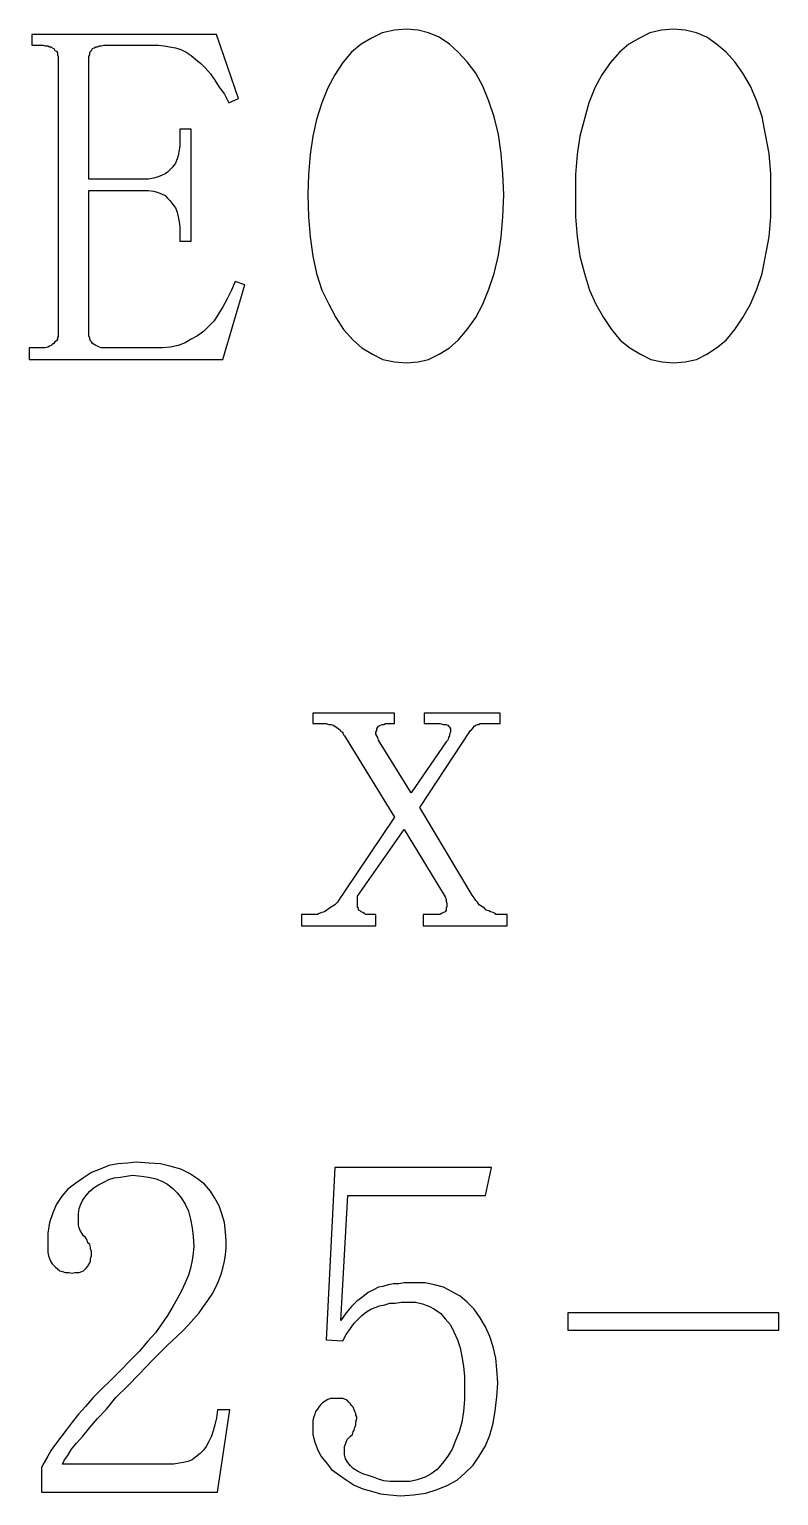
# Model space of a CAD drawing. Extents: x -275 to 275, y -225 to 225.
# Drawn here: x -241.06 to -232.5, y -192.97 to -176.22 of the extents above; entities that cross this region are included whole.
import ezdxf

# ---------------------------------------------------------------- set-up
doc = ezdxf.new("R2010")
doc.units = 0
doc.header["$MEASUREMENT"] = 0
doc.layers.get('0').update_dxf_attribs({"linetype": 'CONTINUOUS'})

msp = doc.modelspace()

# ---------------------------------------------------------------- linework, layer by layer
for points in [[(-241.03, -176.28), (-241.03, -176.4), (-241.03, -176.4), (-240.93, -176.4), (-240.93, -176.4), (-240.9, -176.4), (-240.9, -176.4), (-240.88, -176.41), (-240.88, -176.41), (-240.85, -176.41), (-240.85, -176.41), (-240.83, -176.42), (-240.83, -176.42), (-240.81, -176.42), (-240.81, -176.42), (-240.8, -176.43), (-240.8, -176.43), (-240.78, -176.44), (-240.78, -176.44), (-240.77, -176.46), (-240.77, -176.46), (-240.75, -176.47), (-240.75, -176.47), (-240.74, -176.49), (-240.74, -176.49), (-240.74, -176.51), (-240.74, -176.51), (-240.73, -176.53), (-240.73, -176.53), (-240.73, -176.55), (-240.73, -176.55), (-240.73, -176.57), (-240.73, -176.57), (-240.73, -179.68), (-240.73, -179.68), (-240.73, -179.7), (-240.73, -179.7), (-240.73, -179.73), (-240.73, -179.73), (-240.74, -179.74), (-240.74, -179.74), (-240.74, -179.76), (-240.74, -179.76), (-240.75, -179.78), (-240.75, -179.78), (-240.77, -179.79), (-240.77, -179.79), (-240.78, -179.81), (-240.78, -179.81), (-240.8, -179.82), (-240.8, -179.82), (-240.81, -179.83), (-240.81, -179.83), (-240.83, -179.84), (-240.83, -179.84), (-240.85, -179.85), (-240.85, -179.85), (-240.88, -179.86), (-240.88, -179.86), (-240.9, -179.86), (-240.9, -179.86), (-240.93, -179.86), (-240.93, -179.86), (-241.06, -179.86), (-241.06, -179.86), (-241.06, -179.99), (-241.06, -179.99), (-238.85, -179.99), (-238.85, -179.99), (-238.6, -179.14), (-238.6, -179.14), (-238.71, -179.1), (-238.71, -179.1), (-238.75, -179.2), (-238.75, -179.2), (-238.8, -179.3), (-238.8, -179.3), (-238.85, -179.39), (-238.85, -179.39), (-238.9, -179.47), (-238.9, -179.47), (-238.95, -179.55), (-238.95, -179.55), (-239.01, -179.61), (-239.01, -179.61), (-239.07, -179.67), (-239.07, -179.67), (-239.14, -179.72), (-239.14, -179.72), (-239.21, -179.76), (-239.21, -179.76), (-239.28, -179.8), (-239.28, -179.8), (-239.36, -179.83), (-239.36, -179.83), (-239.45, -179.85), (-239.45, -179.85), (-239.54, -179.86), (-239.54, -179.86), (-239.63, -179.86), (-239.63, -179.86), (-240.18, -179.86), (-240.18, -179.86), (-240.21, -179.86), (-240.21, -179.86), (-240.24, -179.86), (-240.24, -179.86), (-240.26, -179.85), (-240.26, -179.85), (-240.28, -179.84), (-240.28, -179.84), (-240.3, -179.83), (-240.3, -179.83), (-240.32, -179.82), (-240.32, -179.82), (-240.34, -179.81), (-240.34, -179.81), (-240.35, -179.79), (-240.35, -179.79), (-240.36, -179.78), (-240.36, -179.78), (-240.37, -179.76), (-240.37, -179.76), (-240.37, -179.74), (-240.37, -179.74), (-240.38, -179.73), (-240.38, -179.73), (-240.38, -179.7), (-240.38, -179.7), (-240.38, -179.68), (-240.38, -179.68), (-240.38, -178.06), (-240.38, -178.06), (-239.75, -178.06), (-239.75, -178.06), (-239.7, -178.06), (-239.7, -178.06), (-239.64, -178.07), (-239.64, -178.07), (-239.6, -178.08), (-239.6, -178.08), (-239.55, -178.1), (-239.55, -178.1), (-239.51, -178.12), (-239.51, -178.12), (-239.48, -178.15), (-239.48, -178.15), (-239.45, -178.18), (-239.45, -178.18), (-239.42, -178.22), (-239.42, -178.22), (-239.39, -178.26), (-239.39, -178.26), (-239.37, -178.31), (-239.37, -178.31), (-239.36, -178.36), (-239.36, -178.36), (-239.35, -178.42), (-239.35, -178.42), (-239.34, -178.48), (-239.34, -178.48), (-239.34, -178.54), (-239.34, -178.54), (-239.34, -178.64), (-239.34, -178.64), (-239.21, -178.64), (-239.21, -178.64), (-239.21, -177.36), (-239.21, -177.36), (-239.34, -177.36), (-239.34, -177.36), (-239.34, -177.49), (-239.34, -177.49), (-239.34, -177.55), (-239.34, -177.55), (-239.35, -177.6), (-239.35, -177.6), (-239.36, -177.66), (-239.36, -177.66), (-239.37, -177.7), (-239.37, -177.7), (-239.39, -177.75), (-239.39, -177.75), (-239.42, -177.79), (-239.42, -177.79), (-239.45, -177.82), (-239.45, -177.82), (-239.48, -177.85), (-239.48, -177.85), (-239.51, -177.87), (-239.51, -177.87), (-239.55, -177.89), (-239.55, -177.89), (-239.6, -177.91), (-239.6, -177.91), (-239.64, -177.92), (-239.64, -177.92), (-239.7, -177.93), (-239.7, -177.93), (-239.75, -177.93), (-239.75, -177.93), (-240.38, -177.93), (-240.38, -177.93), (-240.38, -176.57), (-240.38, -176.57), (-240.38, -176.55), (-240.38, -176.55), (-240.38, -176.53), (-240.38, -176.53), (-240.37, -176.51), (-240.37, -176.51), (-240.37, -176.49), (-240.37, -176.49), (-240.36, -176.47), (-240.36, -176.47), (-240.35, -176.46), (-240.35, -176.46), (-240.34, -176.44), (-240.34, -176.44), (-240.32, -176.43), (-240.32, -176.43), (-240.3, -176.42), (-240.3, -176.42), (-240.28, -176.42), (-240.28, -176.42), (-240.26, -176.41), (-240.26, -176.41), (-240.24, -176.41), (-240.24, -176.41), (-240.21, -176.4), (-240.21, -176.4), (-240.18, -176.4), (-240.18, -176.4), (-239.59, -176.4), (-239.59, -176.4), (-239.52, -176.41), (-239.52, -176.41), (-239.46, -176.42), (-239.46, -176.42), (-239.39, -176.43), (-239.39, -176.43), (-239.33, -176.45), (-239.33, -176.45), (-239.27, -176.48), (-239.27, -176.48), (-239.21, -176.52), (-239.21, -176.52), (-239.16, -176.56), (-239.16, -176.56), (-239.1, -176.61), (-239.1, -176.61), (-239.05, -176.66), (-239.05, -176.66), (-238.99, -176.73), (-238.99, -176.73), (-238.94, -176.8), (-238.94, -176.8), (-238.89, -176.88), (-238.89, -176.88), (-238.83, -176.96), (-238.83, -176.96), (-238.78, -177.06), (-238.78, -177.06), (-238.67, -177.01), (-238.67, -177.01), (-238.92, -176.28), (-238.92, -176.28), (-241.03, -176.28)], [(-236.75, -176.22), (-236.89, -176.23), (-236.89, -176.23), (-237.03, -176.26), (-237.03, -176.26), (-237.15, -176.32), (-237.15, -176.32), (-237.27, -176.39), (-237.27, -176.39), (-237.38, -176.48), (-237.38, -176.48), (-237.48, -176.6), (-237.48, -176.6), (-237.57, -176.74), (-237.57, -176.74), (-237.65, -176.89), (-237.65, -176.89), (-237.72, -177.06), (-237.72, -177.06), (-237.78, -177.25), (-237.78, -177.25), (-237.82, -177.44), (-237.82, -177.44), (-237.85, -177.65), (-237.85, -177.65), (-237.87, -177.88), (-237.87, -177.88), (-237.88, -178.11), (-237.88, -178.11), (-237.87, -178.36), (-237.87, -178.36), (-237.85, -178.59), (-237.85, -178.59), (-237.82, -178.81), (-237.82, -178.81), (-237.78, -179.01), (-237.78, -179.01), (-237.72, -179.2), (-237.72, -179.2), (-237.64, -179.36), (-237.64, -179.36), (-237.56, -179.51), (-237.56, -179.51), (-237.47, -179.65), (-237.47, -179.65), (-237.36, -179.77), (-237.36, -179.77), (-237.26, -179.86), (-237.26, -179.86), (-237.14, -179.93), (-237.14, -179.93), (-237.02, -179.99), (-237.02, -179.99), (-236.89, -180.02), (-236.89, -180.02), (-236.75, -180.03), (-236.75, -180.03), (-236.62, -180.02), (-236.62, -180.02), (-236.5, -179.99), (-236.5, -179.99), (-236.38, -179.93), (-236.38, -179.93), (-236.26, -179.86), (-236.26, -179.86), (-236.16, -179.77), (-236.16, -179.77), (-236.06, -179.65), (-236.06, -179.65), (-235.96, -179.51), (-235.96, -179.51), (-235.88, -179.36), (-235.88, -179.36), (-235.81, -179.19), (-235.81, -179.19), (-235.75, -179.01), (-235.75, -179.01), (-235.7, -178.8), (-235.7, -178.8), (-235.67, -178.59), (-235.67, -178.59), (-235.65, -178.36), (-235.65, -178.36), (-235.64, -178.11), (-235.64, -178.11), (-235.65, -177.87), (-235.65, -177.87), (-235.67, -177.64), (-235.67, -177.64), (-235.7, -177.42), (-235.7, -177.42), (-235.75, -177.22), (-235.75, -177.22), (-235.81, -177.04), (-235.81, -177.04), (-235.88, -176.87), (-235.88, -176.87), (-235.96, -176.72), (-235.96, -176.72), (-236.06, -176.59), (-236.06, -176.59), (-236.16, -176.48), (-236.16, -176.48), (-236.26, -176.39), (-236.26, -176.39), (-236.38, -176.31), (-236.38, -176.31), (-236.5, -176.26), (-236.5, -176.26), (-236.62, -176.23), (-236.62, -176.23), (-236.75, -176.22)], [(-233.7, -176.22), (-233.84, -176.23), (-233.84, -176.23), (-233.97, -176.26), (-233.97, -176.26), (-234.09, -176.32), (-234.09, -176.32), (-234.21, -176.39), (-234.21, -176.39), (-234.32, -176.48), (-234.32, -176.48), (-234.42, -176.6), (-234.42, -176.6), (-234.52, -176.74), (-234.52, -176.74), (-234.6, -176.89), (-234.6, -176.89), (-234.67, -177.06), (-234.67, -177.06), (-234.77, -177.44), (-234.77, -177.44), (-234.8, -177.65), (-234.8, -177.65), (-234.82, -177.88), (-234.82, -177.88), (-234.82, -178.36), (-234.82, -178.36), (-234.8, -178.59), (-234.8, -178.59), (-234.77, -178.81), (-234.77, -178.81), (-234.72, -179.01), (-234.72, -179.01), (-234.66, -179.2), (-234.66, -179.2), (-234.59, -179.36), (-234.59, -179.36), (-234.5, -179.51), (-234.5, -179.51), (-234.41, -179.65), (-234.41, -179.65), (-234.31, -179.77), (-234.31, -179.77), (-234.2, -179.86), (-234.2, -179.86), (-234.08, -179.93), (-234.08, -179.93), (-233.96, -179.99), (-233.96, -179.99), (-233.83, -180.02), (-233.83, -180.02), (-233.7, -180.03), (-233.7, -180.03), (-233.57, -180.02), (-233.57, -180.02), (-233.44, -179.99), (-233.44, -179.99), (-233.32, -179.93), (-233.32, -179.93), (-233.21, -179.86), (-233.21, -179.86), (-233.1, -179.77), (-233.1, -179.77), (-233, -179.65), (-233, -179.65), (-232.91, -179.51), (-232.91, -179.51), (-232.82, -179.36), (-232.82, -179.36), (-232.75, -179.19), (-232.75, -179.19), (-232.69, -179.01), (-232.69, -179.01), (-232.61, -178.59), (-232.61, -178.59), (-232.59, -178.36), (-232.59, -178.36), (-232.59, -177.87), (-232.59, -177.87), (-232.61, -177.64), (-232.61, -177.64), (-232.65, -177.42), (-232.65, -177.42), (-232.69, -177.22), (-232.69, -177.22), (-232.75, -177.04), (-232.75, -177.04), (-232.82, -176.87), (-232.82, -176.87), (-232.91, -176.72), (-232.91, -176.72), (-233, -176.59), (-233, -176.59), (-233.1, -176.48), (-233.1, -176.48), (-233.21, -176.39), (-233.21, -176.39), (-233.32, -176.31), (-233.32, -176.31), (-233.44, -176.26), (-233.44, -176.26), (-233.57, -176.23), (-233.57, -176.23), (-233.7, -176.22)], [(-236.3, -184.36), (-236.7, -184.94), (-236.7, -184.94), (-237.06, -184.36), (-237.06, -184.36), (-237.07, -184.34), (-237.07, -184.34), (-237.08, -184.31), (-237.08, -184.31), (-237.09, -184.29), (-237.09, -184.29), (-237.1, -184.27), (-237.1, -184.27), (-237.1, -184.25), (-237.1, -184.25), (-237.09, -184.23), (-237.09, -184.23), (-237.09, -184.21), (-237.09, -184.21), (-237.08, -184.19), (-237.08, -184.19), (-237.07, -184.18), (-237.07, -184.18), (-237.05, -184.17), (-237.05, -184.17), (-237.03, -184.16), (-237.03, -184.16), (-237.01, -184.16), (-237.01, -184.16), (-236.99, -184.15), (-236.99, -184.15), (-236.96, -184.15), (-236.96, -184.15), (-236.89, -184.15), (-236.89, -184.15), (-236.89, -184.03), (-236.89, -184.03), (-237.82, -184.03), (-237.82, -184.03), (-237.82, -184.15), (-237.82, -184.15), (-237.73, -184.15), (-237.73, -184.15), (-237.7, -184.15), (-237.7, -184.15), (-237.67, -184.15), (-237.67, -184.15), (-237.64, -184.16), (-237.64, -184.16), (-237.61, -184.16), (-237.61, -184.16), (-237.59, -184.17), (-237.59, -184.17), (-237.57, -184.18), (-237.57, -184.18), (-237.55, -184.19), (-237.55, -184.19), (-237.53, -184.21), (-237.53, -184.21), (-237.51, -184.22), (-237.51, -184.22), (-237.5, -184.24), (-237.5, -184.24), (-237.48, -184.25), (-237.48, -184.25), (-237.48, -184.26), (-237.48, -184.26), (-237.47, -184.28), (-237.47, -184.28), (-237.46, -184.29), (-237.46, -184.29), (-236.89, -185.22), (-236.89, -185.22), (-237.46, -186.07), (-237.46, -186.07), (-237.48, -186.1), (-237.48, -186.1), (-237.5, -186.13), (-237.5, -186.13), (-237.52, -186.16), (-237.52, -186.16), (-237.54, -186.19), (-237.54, -186.19), (-237.57, -186.22), (-237.57, -186.22), (-237.6, -186.24), (-237.6, -186.24), (-237.63, -186.26), (-237.63, -186.26), (-237.66, -186.28), (-237.66, -186.28), (-237.69, -186.3), (-237.69, -186.3), (-237.72, -186.31), (-237.72, -186.31), (-237.75, -186.32), (-237.75, -186.32), (-237.77, -186.33), (-237.77, -186.33), (-237.8, -186.33), (-237.8, -186.33), (-237.82, -186.33), (-237.82, -186.33), (-237.95, -186.33), (-237.95, -186.33), (-237.95, -186.46), (-237.95, -186.46), (-237.1, -186.46), (-237.1, -186.46), (-237.1, -186.33), (-237.1, -186.33), (-237.17, -186.33), (-237.17, -186.33), (-237.19, -186.33), (-237.19, -186.33), (-237.22, -186.33), (-237.22, -186.33), (-237.23, -186.32), (-237.23, -186.32), (-237.25, -186.31), (-237.25, -186.31), (-237.27, -186.3), (-237.27, -186.3), (-237.28, -186.29), (-237.28, -186.29), (-237.3, -186.28), (-237.3, -186.28), (-237.3, -186.26), (-237.3, -186.26), (-237.31, -186.25), (-237.31, -186.25), (-237.31, -186.23), (-237.31, -186.23), (-237.31, -186.21), (-237.31, -186.21), (-237.31, -186.18), (-237.31, -186.18), (-237.31, -186.15), (-237.31, -186.15), (-237.31, -186.12), (-237.31, -186.12), (-236.78, -185.36), (-236.78, -185.36), (-236.32, -186.11), (-236.32, -186.11), (-236.31, -186.13), (-236.31, -186.13), (-236.3, -186.16), (-236.3, -186.16), (-236.3, -186.18), (-236.3, -186.18), (-236.29, -186.2), (-236.29, -186.2), (-236.29, -186.22), (-236.29, -186.22), (-236.29, -186.24), (-236.29, -186.24), (-236.3, -186.26), (-236.3, -186.26), (-236.3, -186.28), (-236.3, -186.28), (-236.31, -186.3), (-236.31, -186.3), (-236.33, -186.31), (-236.33, -186.31), (-236.35, -186.32), (-236.35, -186.32), (-236.37, -186.33), (-236.37, -186.33), (-236.4, -186.33), (-236.4, -186.33), (-236.43, -186.33), (-236.43, -186.33), (-236.56, -186.33), (-236.56, -186.33), (-236.56, -186.46), (-236.56, -186.46), (-235.6, -186.46), (-235.6, -186.46), (-235.6, -186.33), (-235.6, -186.33), (-235.7, -186.33), (-235.7, -186.33), (-235.71, -186.33), (-235.71, -186.33), (-235.73, -186.33), (-235.73, -186.33), (-235.74, -186.32), (-235.74, -186.32), (-235.76, -186.31), (-235.76, -186.31), (-235.79, -186.3), (-235.79, -186.3), (-235.81, -186.29), (-235.81, -186.29), (-235.84, -186.28), (-235.84, -186.28), (-235.86, -186.26), (-235.86, -186.26), (-235.89, -186.24), (-235.89, -186.24), (-235.92, -186.22), (-235.92, -186.22), (-235.94, -186.19), (-235.94, -186.19), (-235.96, -186.17), (-235.96, -186.17), (-235.98, -186.14), (-235.98, -186.14), (-236, -186.11), (-236, -186.11), (-236.6, -185.11), (-236.6, -185.11), (-236.02, -184.23), (-236.02, -184.23), (-236.01, -184.22), (-236.01, -184.22), (-235.99, -184.2), (-235.99, -184.2), (-235.98, -184.18), (-235.98, -184.18), (-235.96, -184.17), (-235.96, -184.17), (-235.94, -184.16), (-235.94, -184.16), (-235.93, -184.16), (-235.93, -184.16), (-235.91, -184.15), (-235.91, -184.15), (-235.89, -184.15), (-235.89, -184.15), (-235.87, -184.15), (-235.87, -184.15), (-235.85, -184.15), (-235.85, -184.15), (-235.84, -184.15), (-235.84, -184.15), (-235.82, -184.15), (-235.82, -184.15), (-235.81, -184.15), (-235.81, -184.15), (-235.8, -184.15), (-235.8, -184.15), (-235.68, -184.15), (-235.68, -184.15), (-235.68, -184.03), (-235.68, -184.03), (-236.55, -184.03), (-236.55, -184.03), (-236.55, -184.15), (-236.55, -184.15), (-236.41, -184.15), (-236.41, -184.15), (-236.37, -184.15), (-236.37, -184.15), (-236.33, -184.16), (-236.33, -184.16), (-236.3, -184.16), (-236.3, -184.16), (-236.28, -184.17), (-236.28, -184.17), (-236.27, -184.18), (-236.27, -184.18), (-236.26, -184.19), (-236.26, -184.19), (-236.25, -184.21), (-236.25, -184.21), (-236.25, -184.23), (-236.25, -184.23), (-236.25, -184.25), (-236.25, -184.25), (-236.26, -184.27), (-236.26, -184.27), (-236.26, -184.29), (-236.26, -184.29), (-236.27, -184.31), (-236.27, -184.31), (-236.28, -184.34), (-236.28, -184.34), (-236.3, -184.36)], [(-239.19, -190.01), (-239.18, -190.12), (-239.18, -190.12), (-239.19, -190.2), (-239.19, -190.2), (-239.2, -190.28), (-239.2, -190.28), (-239.22, -190.37), (-239.22, -190.37), (-239.24, -190.45), (-239.24, -190.45), (-239.28, -190.54), (-239.28, -190.54), (-239.32, -190.63), (-239.32, -190.63), (-239.37, -190.72), (-239.37, -190.72), (-239.42, -190.81), (-239.42, -190.81), (-239.48, -190.91), (-239.48, -190.91), (-239.55, -191.01), (-239.55, -191.01), (-239.62, -191.11), (-239.62, -191.11), (-239.71, -191.21), (-239.71, -191.21), (-239.8, -191.32), (-239.8, -191.32), (-239.91, -191.43), (-239.91, -191.43), (-240.02, -191.54), (-240.02, -191.54), (-240.13, -191.65), (-240.13, -191.65), (-240.23, -191.75), (-240.23, -191.75), (-240.33, -191.85), (-240.33, -191.85), (-240.42, -191.95), (-240.42, -191.95), (-240.5, -192.04), (-240.5, -192.04), (-240.57, -192.13), (-240.57, -192.13), (-240.64, -192.22), (-240.64, -192.22), (-240.7, -192.3), (-240.7, -192.3), (-240.76, -192.38), (-240.76, -192.38), (-240.81, -192.45), (-240.81, -192.45), (-240.85, -192.52), (-240.85, -192.52), (-240.89, -192.59), (-240.89, -192.59), (-240.92, -192.65), (-240.92, -192.65), (-240.92, -192.93), (-240.92, -192.93), (-238.91, -192.93), (-238.91, -192.93), (-238.77, -191.99), (-238.77, -191.99), (-238.91, -191.99), (-238.91, -191.99), (-238.92, -192.08), (-238.92, -192.08), (-238.94, -192.16), (-238.94, -192.16), (-238.96, -192.23), (-238.96, -192.23), (-238.98, -192.29), (-238.98, -192.29), (-239.01, -192.35), (-239.01, -192.35), (-239.04, -192.41), (-239.04, -192.41), (-239.07, -192.45), (-239.07, -192.45), (-239.11, -192.49), (-239.11, -192.49), (-239.16, -192.53), (-239.16, -192.53), (-239.2, -192.56), (-239.2, -192.56), (-239.25, -192.58), (-239.25, -192.58), (-239.3, -192.59), (-239.3, -192.59), (-239.35, -192.6), (-239.35, -192.6), (-239.41, -192.61), (-239.41, -192.61), (-240.68, -192.61), (-240.68, -192.61), (-240.66, -192.56), (-240.66, -192.56), (-240.62, -192.51), (-240.62, -192.51), (-240.58, -192.44), (-240.58, -192.44), (-240.52, -192.37), (-240.52, -192.37), (-240.45, -192.29), (-240.45, -192.29), (-240.37, -192.19), (-240.37, -192.19), (-240.28, -192.09), (-240.28, -192.09), (-240.18, -191.98), (-240.18, -191.98), (-240.07, -191.85), (-240.07, -191.85), (-239.94, -191.72), (-239.94, -191.72), (-239.8, -191.58), (-239.8, -191.58), (-239.65, -191.42), (-239.65, -191.42), (-239.49, -191.26), (-239.49, -191.26), (-239.31, -191.09), (-239.31, -191.09), (-239.24, -191.02), (-239.24, -191.02), (-239.18, -190.95), (-239.18, -190.95), (-239.12, -190.88), (-239.12, -190.88), (-239.07, -190.81), (-239.07, -190.81), (-239.02, -190.74), (-239.02, -190.74), (-238.97, -190.67), (-238.97, -190.67), (-238.93, -190.59), (-238.93, -190.59), (-238.9, -190.52), (-238.9, -190.52), (-238.87, -190.44), (-238.87, -190.44), (-238.85, -190.37), (-238.85, -190.37), (-238.83, -190.29), (-238.83, -190.29), (-238.82, -190.22), (-238.82, -190.22), (-238.81, -190.14), (-238.81, -190.14), (-238.81, -190.06), (-238.81, -190.06), (-238.82, -189.96), (-238.82, -189.96), (-238.83, -189.85), (-238.83, -189.85), (-238.86, -189.75), (-238.86, -189.75), (-238.89, -189.66), (-238.89, -189.66), (-238.94, -189.57), (-238.94, -189.57), (-238.99, -189.49), (-238.99, -189.49), (-239.06, -189.41), (-239.06, -189.41), (-239.14, -189.35), (-239.14, -189.35), (-239.23, -189.29), (-239.23, -189.29), (-239.33, -189.24), (-239.33, -189.24), (-239.44, -189.21), (-239.44, -189.21), (-239.56, -189.18), (-239.56, -189.18), (-239.69, -189.17), (-239.69, -189.17), (-239.84, -189.16), (-239.84, -189.16), (-239.94, -189.17), (-239.94, -189.17), (-240.05, -189.18), (-240.05, -189.18), (-240.15, -189.2), (-240.15, -189.2), (-240.25, -189.24), (-240.25, -189.24), (-240.35, -189.28), (-240.35, -189.28), (-240.44, -189.34), (-240.44, -189.34), (-240.53, -189.4), (-240.53, -189.4), (-240.62, -189.47), (-240.62, -189.47), (-240.69, -189.55), (-240.69, -189.55), (-240.75, -189.64), (-240.75, -189.64), (-240.79, -189.74), (-240.79, -189.74), (-240.83, -189.85), (-240.83, -189.85), (-240.85, -189.97), (-240.85, -189.97), (-240.85, -190.09), (-240.85, -190.09), (-240.85, -190.14), (-240.85, -190.14), (-240.85, -190.19), (-240.85, -190.19), (-240.84, -190.23), (-240.84, -190.23), (-240.83, -190.26), (-240.83, -190.26), (-240.82, -190.29), (-240.82, -190.29), (-240.8, -190.32), (-240.8, -190.32), (-240.78, -190.34), (-240.78, -190.34), (-240.76, -190.36), (-240.76, -190.36), (-240.74, -190.38), (-240.74, -190.38), (-240.71, -190.4), (-240.71, -190.4), (-240.68, -190.41), (-240.68, -190.41), (-240.65, -190.42), (-240.65, -190.42), (-240.61, -190.42), (-240.61, -190.42), (-240.57, -190.43), (-240.57, -190.43), (-240.54, -190.42), (-240.54, -190.42), (-240.51, -190.42), (-240.51, -190.42), (-240.49, -190.42), (-240.49, -190.42), (-240.46, -190.41), (-240.46, -190.41), (-240.44, -190.4), (-240.44, -190.4), (-240.42, -190.38), (-240.42, -190.38), (-240.41, -190.37), (-240.41, -190.37), (-240.39, -190.35), (-240.39, -190.35), (-240.38, -190.33), (-240.38, -190.33), (-240.37, -190.31), (-240.37, -190.31), (-240.36, -190.29), (-240.36, -190.29), (-240.36, -190.26), (-240.36, -190.26), (-240.35, -190.23), (-240.35, -190.23), (-240.35, -190.2), (-240.35, -190.2), (-240.35, -190.18), (-240.35, -190.18), (-240.36, -190.15), (-240.36, -190.15), (-240.36, -190.13), (-240.36, -190.13), (-240.37, -190.1), (-240.37, -190.1), (-240.39, -190.08), (-240.39, -190.08), (-240.4, -190.05), (-240.4, -190.05), (-240.42, -190.02), (-240.42, -190.02), (-240.44, -190), (-240.44, -190), (-240.46, -189.97), (-240.46, -189.97), (-240.48, -189.94), (-240.48, -189.94), (-240.49, -189.91), (-240.49, -189.91), (-240.5, -189.88), (-240.5, -189.88), (-240.5, -189.85), (-240.5, -189.85), (-240.5, -189.81), (-240.5, -189.81), (-240.5, -189.75), (-240.5, -189.75), (-240.49, -189.69), (-240.49, -189.69), (-240.47, -189.64), (-240.47, -189.64), (-240.45, -189.59), (-240.45, -189.59), (-240.41, -189.54), (-240.41, -189.54), (-240.37, -189.49), (-240.37, -189.49), (-240.32, -189.45), (-240.32, -189.45), (-240.27, -189.42), (-240.27, -189.42), (-240.21, -189.39), (-240.21, -189.39), (-240.15, -189.36), (-240.15, -189.36), (-240.09, -189.34), (-240.09, -189.34), (-240.02, -189.33), (-240.02, -189.33), (-239.95, -189.32), (-239.95, -189.32), (-239.88, -189.31), (-239.88, -189.31), (-239.78, -189.32), (-239.78, -189.32), (-239.7, -189.33), (-239.7, -189.33), (-239.61, -189.35), (-239.61, -189.35), (-239.54, -189.38), (-239.54, -189.38), (-239.48, -189.41), (-239.48, -189.41), (-239.42, -189.46), (-239.42, -189.46), (-239.37, -189.51), (-239.37, -189.51), (-239.32, -189.57), (-239.32, -189.57), (-239.28, -189.64), (-239.28, -189.64), (-239.24, -189.72), (-239.24, -189.72), (-239.22, -189.81), (-239.22, -189.81), (-239.2, -189.91), (-239.2, -189.91), (-239.19, -190.01)], [(-236.54, -190.54), (-236.66, -190.54), (-236.66, -190.54), (-236.72, -190.54), (-236.72, -190.54), (-236.78, -190.54), (-236.78, -190.54), (-236.84, -190.55), (-236.84, -190.55), (-236.9, -190.55), (-236.9, -190.55), (-236.96, -190.56), (-236.96, -190.56), (-237.02, -190.58), (-237.02, -190.58), (-237.07, -190.59), (-237.07, -190.59), (-237.13, -190.62), (-237.13, -190.62), (-237.19, -190.65), (-237.19, -190.65), (-237.25, -190.7), (-237.25, -190.7), (-237.32, -190.75), (-237.32, -190.75), (-237.38, -190.81), (-237.38, -190.81), (-237.44, -190.88), (-237.44, -190.88), (-237.5, -190.97), (-237.5, -190.97), (-237.42, -189.54), (-237.42, -189.54), (-235.85, -189.54), (-235.85, -189.54), (-235.78, -189.22), (-235.78, -189.22), (-237.57, -189.22), (-237.57, -189.22), (-237.67, -191.19), (-237.67, -191.19), (-237.48, -191.2), (-237.48, -191.2), (-237.44, -191.13), (-237.44, -191.13), (-237.39, -191.06), (-237.39, -191.06), (-237.35, -191), (-237.35, -191), (-237.3, -190.95), (-237.3, -190.95), (-237.26, -190.91), (-237.26, -190.91), (-237.21, -190.87), (-237.21, -190.87), (-237.16, -190.84), (-237.16, -190.84), (-237.11, -190.82), (-237.11, -190.82), (-237.06, -190.8), (-237.06, -190.8), (-237, -190.79), (-237, -190.79), (-236.94, -190.77), (-236.94, -190.77), (-236.88, -190.77), (-236.88, -190.77), (-236.81, -190.76), (-236.81, -190.76), (-236.74, -190.76), (-236.74, -190.76), (-236.65, -190.76), (-236.65, -190.76), (-236.57, -190.78), (-236.57, -190.78), (-236.49, -190.81), (-236.49, -190.81), (-236.43, -190.84), (-236.43, -190.84), (-236.36, -190.89), (-236.36, -190.89), (-236.31, -190.95), (-236.31, -190.95), (-236.25, -191.02), (-236.25, -191.02), (-236.21, -191.1), (-236.21, -191.1), (-236.17, -191.19), (-236.17, -191.19), (-236.14, -191.28), (-236.14, -191.28), (-236.12, -191.38), (-236.12, -191.38), (-236.1, -191.49), (-236.1, -191.49), (-236.09, -191.61), (-236.09, -191.61), (-236.09, -191.73), (-236.09, -191.73), (-236.09, -191.87), (-236.09, -191.87), (-236.1, -192.01), (-236.1, -192.01), (-236.12, -192.13), (-236.12, -192.13), (-236.15, -192.24), (-236.15, -192.24), (-236.19, -192.34), (-236.19, -192.34), (-236.23, -192.44), (-236.23, -192.44), (-236.28, -192.52), (-236.28, -192.52), (-236.34, -192.6), (-236.34, -192.6), (-236.4, -192.67), (-236.4, -192.67), (-236.47, -192.72), (-236.47, -192.72), (-236.54, -192.76), (-236.54, -192.76), (-236.63, -192.79), (-236.63, -192.79), (-236.71, -192.81), (-236.71, -192.81), (-236.81, -192.81), (-236.81, -192.81), (-236.88, -192.81), (-236.88, -192.81), (-236.94, -192.81), (-236.94, -192.81), (-237.01, -192.8), (-237.01, -192.8), (-237.07, -192.78), (-237.07, -192.78), (-237.13, -192.76), (-237.13, -192.76), (-237.19, -192.74), (-237.19, -192.74), (-237.25, -192.72), (-237.25, -192.72), (-237.31, -192.69), (-237.31, -192.69), (-237.36, -192.66), (-237.36, -192.66), (-237.39, -192.63), (-237.39, -192.63), (-237.42, -192.59), (-237.42, -192.59), (-237.45, -192.55), (-237.45, -192.55), (-237.46, -192.5), (-237.46, -192.5), (-237.46, -192.45), (-237.46, -192.45), (-237.46, -192.43), (-237.46, -192.43), (-237.46, -192.41), (-237.46, -192.41), (-237.45, -192.38), (-237.45, -192.38), (-237.44, -192.36), (-237.44, -192.36), (-237.43, -192.33), (-237.43, -192.33), (-237.41, -192.31), (-237.41, -192.31), (-237.39, -192.29), (-237.39, -192.29), (-237.37, -192.27), (-237.37, -192.27), (-237.36, -192.24), (-237.36, -192.24), (-237.35, -192.22), (-237.35, -192.22), (-237.34, -192.19), (-237.34, -192.19), (-237.33, -192.16), (-237.33, -192.16), (-237.33, -192.13), (-237.33, -192.13), (-237.32, -192.09), (-237.32, -192.09), (-237.32, -192.07), (-237.32, -192.07), (-237.33, -192.05), (-237.33, -192.05), (-237.33, -192.03), (-237.33, -192.03), (-237.34, -192.01), (-237.34, -192.01), (-237.35, -191.99), (-237.35, -191.99), (-237.36, -191.96), (-237.36, -191.96), (-237.38, -191.94), (-237.38, -191.94), (-237.39, -191.92), (-237.39, -191.92), (-237.41, -191.9), (-237.41, -191.9), (-237.43, -191.88), (-237.43, -191.88), (-237.45, -191.87), (-237.45, -191.87), (-237.48, -191.86), (-237.48, -191.86), (-237.51, -191.86), (-237.51, -191.86), (-237.55, -191.86), (-237.55, -191.86), (-237.58, -191.86), (-237.58, -191.86), (-237.62, -191.86), (-237.62, -191.86), (-237.65, -191.87), (-237.65, -191.87), (-237.68, -191.89), (-237.68, -191.89), (-237.71, -191.91), (-237.71, -191.91), (-237.73, -191.93), (-237.73, -191.93), (-237.75, -191.95), (-237.75, -191.95), (-237.77, -191.98), (-237.77, -191.98), (-237.79, -192.01), (-237.79, -192.01), (-237.8, -192.04), (-237.8, -192.04), (-237.81, -192.07), (-237.81, -192.07), (-237.82, -192.11), (-237.82, -192.11), (-237.82, -192.14), (-237.82, -192.14), (-237.82, -192.18), (-237.82, -192.18), (-237.82, -192.27), (-237.82, -192.27), (-237.8, -192.36), (-237.8, -192.36), (-237.77, -192.44), (-237.77, -192.44), (-237.73, -192.52), (-237.73, -192.52), (-237.67, -192.59), (-237.67, -192.59), (-237.61, -192.67), (-237.61, -192.67), (-237.53, -192.73), (-237.53, -192.73), (-237.44, -192.79), (-237.44, -192.79), (-237.35, -192.85), (-237.35, -192.85), (-237.25, -192.89), (-237.25, -192.89), (-237.15, -192.92), (-237.15, -192.92), (-237.05, -192.95), (-237.05, -192.95), (-236.94, -192.96), (-236.94, -192.96), (-236.82, -192.97), (-236.82, -192.97), (-236.67, -192.96), (-236.67, -192.96), (-236.53, -192.94), (-236.53, -192.94), (-236.4, -192.9), (-236.4, -192.9), (-236.28, -192.85), (-236.28, -192.85), (-236.17, -192.79), (-236.17, -192.79), (-236.08, -192.71), (-236.08, -192.71), (-235.99, -192.62), (-235.99, -192.62), (-235.92, -192.52), (-235.92, -192.52), (-235.85, -192.4), (-235.85, -192.4), (-235.8, -192.28), (-235.8, -192.28), (-235.76, -192.14), (-235.76, -192.14), (-235.74, -192), (-235.74, -192), (-235.72, -191.84), (-235.72, -191.84), (-235.71, -191.68), (-235.71, -191.68), (-235.72, -191.53), (-235.72, -191.53), (-235.73, -191.4), (-235.73, -191.4), (-235.76, -191.27), (-235.76, -191.27), (-235.8, -191.15), (-235.8, -191.15), (-235.85, -191.04), (-235.85, -191.04), (-235.91, -190.94), (-235.91, -190.94), (-235.98, -190.84), (-235.98, -190.84), (-236.06, -190.76), (-236.06, -190.76), (-236.14, -190.69), (-236.14, -190.69), (-236.23, -190.64), (-236.23, -190.64), (-236.33, -190.59), (-236.33, -190.59), (-236.43, -190.56), (-236.43, -190.56), (-236.54, -190.54)], [(-234.91, -190.88), (-234.91, -191.08), (-234.91, -191.08), (-232.5, -191.08), (-232.5, -191.08), (-232.5, -190.88), (-232.5, -190.88), (-234.91, -190.88)]]:
    msp.add_lwpolyline(points)

doc.saveas('drawing.dxf')
